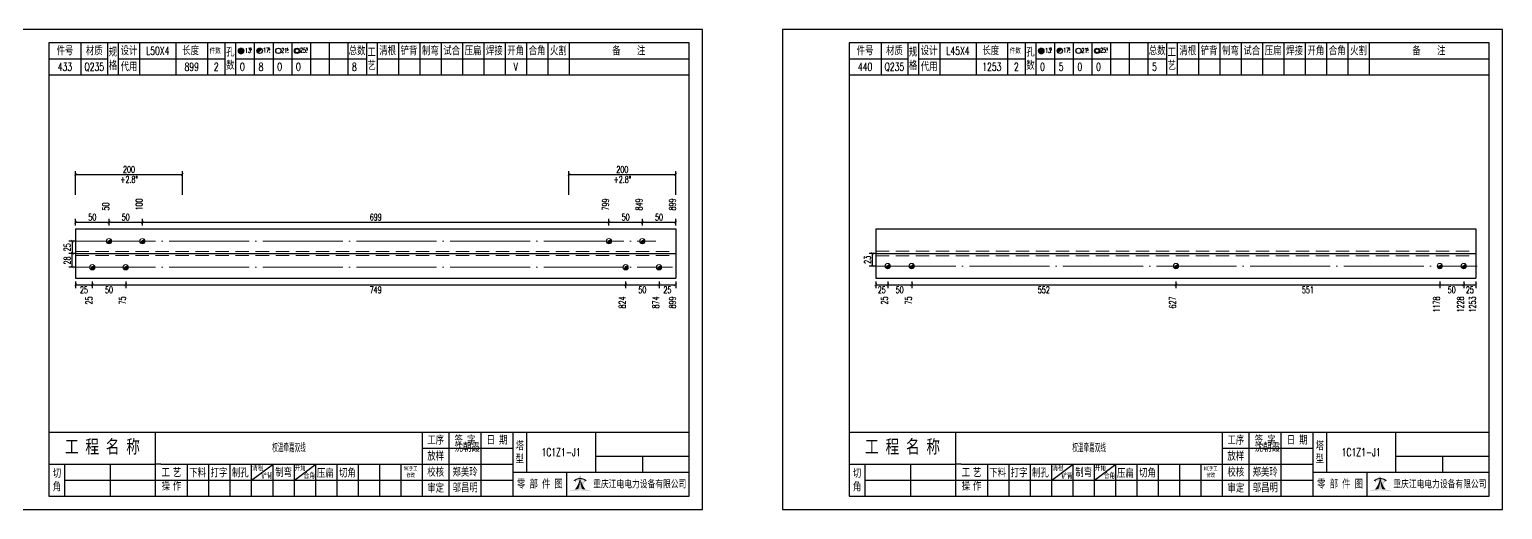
# Model space of a CAD drawing. Header units: millimetres. Extents: x -524 to 9570, y -2481 to 180.
# Drawn here: x 7518 to 8070, y -1800 to -1620 of the extents above; entities that cross this region are included whole.
import ezdxf
from ezdxf.enums import TextEntityAlignment as Align

# ---------------------------------------------------------------- set-up
doc = ezdxf.new("R2010")
doc.units = ezdxf.units.MM
doc.header["$LTSCALE"] = 20
doc.header["$PDMODE"] = 1
doc.linetypes.add('DASHDOT2X', pattern=[1.75, 1.5, -0.125, 0, -0.125])
doc.linetypes.add('HIDDEN', pattern=[0.375, 0.25, -0.125])
for name, color, linetype, lineweight in [('1', 7, 'Continuous', 25), ('11', 1, 'Continuous', 13), ('2', 1, 'HIDDEN', 13), ('5', 7, 'Continuous', 13), ('7', 3, 'DASHDOT2X', 13)]:
    doc.layers.add(name, color=color, linetype=linetype, lineweight=lineweight)
doc.styles.get("Standard").update_dxf_attribs({"font": 'simplex', "width": 0.7, "bigfont": 'gbhzfs.shx'})
doc.styles.add('SYMBOL_TXT', font='txt.shx', dxfattribs={"width": 0.6})
doc.styles.add('TITLE_TXT', font='simplex.shx', dxfattribs={"width": 0.75, "height": 2.5, "bigfont": 'gbhzfs.shx'})
doc.dimstyles.new('dimStyle4', dxfattribs={"dimtxt": 2.5, "dimasz": 1, "dimexe": 1.25, "dimexo": 0, "dimgap": 0.63, "dimtad": 2, "dimzin": 0, "dimdsep": 46, "dimtxsty": 'standard', "dimblk": 'ARCHTICK', "dimblk1": 'ARCHTICK', "dimblk2": 'ARCHTICK', "dimcen": 0.09, "dimadec": 0, "dimazin": 0, "dimtfac": 1, "dimtdec": 1, "dimtix": 1, "dimtmove": 2, "dimatfit": 3, "dimfxl": 0, "dimtolj": 1, "dimtzin": 0, "dimarcsym": 0})
doc.dimstyles.get("Standard").update_dxf_attribs({"dimtxt": 2.5, "dimasz": 1, "dimexe": 1.25, "dimexo": 0, "dimgap": 0.63, "dimtad": 1, "dimzin": 0, "dimdsep": 46, "dimtxsty": 'standard', "dimblk": 'ARCHTICK', "dimblk1": 'ARCHTICK', "dimblk2": 'ARCHTICK', "dimcen": 0.09, "dimadec": 0, "dimazin": 0, "dimtfac": 1, "dimtdec": 1, "dimtix": 1, "dimtmove": 2, "dimatfit": 3, "dimfxl": 0, "dimtolj": 1, "dimtzin": 0, "dimarcsym": 0})
pattern_1 = [(0, (-3, 0), (0, 0.0125), [])]

# ---------------------------------------------------------------- blocks, each defined once
blk = doc.blocks.new('M12_HOLE')
h = blk.add_hatch()
h.set_pattern_fill('LINE', scale=0.1, style=0)
h.set_pattern_definition(pattern_1)
h.paths.add_polyline_path([(-5, 0, 1), (-1, 0, 1)])
at = {"color": 7}
blk.add_circle((-3, 0), 2, dxfattribs=at)
at = {"color": 7, "attachment_point": 1, "style": 'SYMBOL_TXT'}
for s, insert, char_height, width in [('13\\f??|b0|i0|c0|p54;.', (-0.1170648347537053, 2.110404609075999), 3.5, 5.707453662650948), ('5', (3.739322910876695, 2.264550918150206), 1.8, 2.930899999712656)]:
    blk.add_mtext(s, dxfattribs=dict(at, insert=insert, char_height=char_height, width=width))
blk = doc.blocks.new('M16_HOLE')
h = blk.add_hatch()
h.set_pattern_fill('LINE', scale=0.1, style=0)
h.set_pattern_definition(pattern_1)
h.paths.add_polyline_path([(-1.585786437626905, 1.414213562373095, 0.668178637919299), (-5, 0, 0.198912367379658), (-4.414213562373095, -1.414213562373095)])
at = {"color": 7}
blk.add_circle((-3, 0), 2, dxfattribs=at)
at = {"color": 7, "attachment_point": 1, "style": 'SYMBOL_TXT'}
for s, insert, char_height, width in [('17.', (-0.443935574240129, 2.13042063441452), 3.5, 6.3164), ('5', (3.564570640825252, 2.25180437378188), 1.8, 1.822)]:
    blk.add_mtext(s, dxfattribs=dict(at, insert=insert, char_height=char_height, width=width))
blk = doc.blocks.new('M20_HOLE')
at = {"color": 7}
blk.add_circle((-3, 0), 2, dxfattribs=at)
at = {"color": 7, "attachment_point": 1, "style": 'SYMBOL_TXT'}
for s, insert, char_height, width in [('21.', (-0.6868754558352066, 2.009036737063269), 3.5, 6.0735), ('5', (3.321630759230175, 2.009036737063269), 1.8, 1.4576)]:
    blk.add_mtext(s, dxfattribs=dict(at, insert=insert, char_height=char_height, width=width))
blk = doc.blocks.new('M24_HOLE')
at = {"color": 7}
for radius in [2, 1.5]:
    blk.add_circle((-3, 0), radius, dxfattribs=at)
at = {"color": 7, "attachment_point": 1, "style": 'SYMBOL_TXT'}
for s, insert, char_height, width in [('25.', (-0.6868754558352066, 2.13042063441452), 3.5, 2.4294), ('5', (3.928980201610216, 2.25180437378188), 1.8, 1.9435)]:
    blk.add_mtext(s, dxfattribs=dict(at, insert=insert, char_height=char_height, width=width))
blk = doc.blocks.new('A$C1E394B87')
for p, q in [((270, 180), (0, 180)), ((0, 180), (0, 0)), ((270, 0), (270, 180)), ((0, 0), (270, 0))]:
    blk.add_line(p, q)
blk = doc.blocks.new('JgCard')
h = blk.add_hatch(color=256)
edge = h.paths.add_edge_path()
edge.add_arc((223.8016524729837, -21.84717885384339), 29.00860721842082, 79.81716678233735, 89.27812697573944)
edge.add_arc((224.5325955616654, -21.84717885384339), 29.00860721842082, 90.72187302426055, 100.1828332176626)
edge.add_arc((224.0279874541857, -3.830853464385541), 11.50536553551401, 89.30709440376557, 113.6959925615352, ccw=False)
edge.add_arc((224.3062605804644, -3.830853464385541), 11.50536553551401, 66.30400743846491, 90.69290559623443, ccw=False)
edge = h.paths.add_edge_path()
edge.add_arc((233.0302112674253, 13.18449056462987), 8.873034629199061, 191.5208225546964, 219.6965150385776)
edge.add_arc((215.3040367672247, 13.18449056462987), 8.873034629199061, 320.3034849614224, 348.4791774453036)
edge.add_arc((214.0326012329333, 11.43447699248611), 10.13453382683302, 338.1301204334909, 359.9154198731663)
edge.add_arc((234.3016468017167, 11.43447699248611), 10.13453382683302, 180.0845801266699, 201.8698795665091)
edge.add_line((225.937925765641, 10.90576856469295), (225.6552856147136, 10.35609493506945))
edge.add_arc((224.1679533083088, 7.853493107532699), 3.957321353349253, 91.41975307934291, 127.4827228769255)
edge.add_arc((215.3040367672247, 13.18449056462987), 8.873034629199061, 351.0860103832611, 357.2867084751834)
edge.add_line((222.396322269009, 10.90576856469295), (222.6789624199364, 10.35609493506945))
edge.add_line((222.6789624199364, 10.35609493506945), (221.7697188924139, 10.86032854938844))
edge.add_line((225.6552856147136, 10.35609493506945), (226.5654915637542, 10.86086227359522))
edge.add_arc((224.2330238305049, 7.883670059543192), 3.536460377387214, 93.80567765797379, 121.2894356209631)
edge.add_arc((224.1012242041452, 7.883670059543192), 3.536460377387214, 58.7105643790368, 86.1943223420262)
edge.add_arc((224.1679533083088, 7.853493107532699), 3.957321353349253, 52.53023982105776, 88.60436076552203)
edge.add_arc((233.0302112674253, 13.18449056462987), 8.873034629199061, 182.7132915248167, 188.9137221835162)
edge.add_line((224.1671240173246, 11.44943760304955), (224.1671240173246, 11.41951638194644))
blk.add_hatch(color=256).paths.add_polyline_path([(224.1671240173246, 11.41951638190653, 0.09534363958971465), (224.8964730213393, 7.65936347788454, -0.02857973389665951), (226.2029576453306, 7.517096850535836, -0.1235627947319866), (224.3359488967444, 11.41233217421416, -0.1204986991669159), (225.937925765641, 10.90576856469295), (225.6552856147136, 10.35609493506945), (226.5654915637542, 10.86086227359522, 0.5402417223769541), (226.575360567148, 10.99431825130466, 0.158715983985349), (224.2643381876442, 11.80964050730302, -0.02706108524003999), (224.1671240173246, 12.76445731824299, -0.02706225299216489), (224.0699034296731, 11.80959959181416, 0.1586661026302013), (221.7598355252794, 10.99377351487396, 0.5401762534625951), (221.7697205382283, 10.86032763670437, -5.881062471050359e-06), (221.7697188924139, 10.86032854938844), (222.6789624199364, 10.35609493506945), (222.396322269009, 10.90576856469295, -0.1204986991669226), (223.9982991379056, 11.41233217421416, -0.1235627947319868), (222.1312903893195, 7.517096850535836, -0.0285797338966575), (223.4377750133108, 7.65936347788454, 0.09534363958971454)])
for p, q in [((265, 175), (25, 175)), ((25, 175), (25, 5)), ((37, 175), (37, 163)), ((47, 175), (47, 163)), ((51, 175), (51, 163)), ((59, 175), (59, 163)), ((72.61005959575064, 175), (72.61005959575061, 163)), ((84.43573710762382, 175), (84.43573710762382, 163)), ((91, 175), (91, 163)), ((95, 175), (95, 163)), ((102, 175), (102, 163)), ((109, 175), (109, 163)), ((116, 175), (116, 163)), ((123, 175), (123, 163)), ((130, 175), (130, 163)), ((137, 175), (137, 163)), ((144, 175), (144, 163)), ((148, 175), (148, 163)), ((156, 175), (156, 163)), ((164, 175), (164, 163)), ((172, 175), (172, 163)), ((180, 175), (180, 163)), ((188, 175), (188, 163)), ((196, 175), (196, 163)), ((204, 175), (204, 163)), ((212, 175), (212, 163)), ((220, 175), (220, 163)), ((265, 5), (265, 175)), ((25, 169), (47, 169)), ((51, 168.9999999999999), (91, 168.9999999999999)), ((95, 168.9999999999999), (144, 168.9999999999999)), ((148, 169), (265, 169)), ((25, 163), (265, 163)), ((25, 29), (265, 29)), ((65, 17), (65, 29)), ((165, 5), (165, 29)), ((175, 5), (175, 29)), ((187, 5), (187, 29)), ((199, 5), (199, 29)), ((204, 29), (204, 14)), ((230, 14), (230, 29)), ((165, 23), (199, 23)), ((25, 17), (65, 17)), ((31, 5), (31, 17)), ((48, 17), (48, 5)), ((65, 5), (65, 17)), ((67, 17), (65, 17)), ((67, 17), (165, 17)), ((77, 5), (77, 17)), ((85, 5), (85, 17)), ((93, 5), (93, 17)), ((101, 5), (101, 17)), ((101, 11), (109, 17)), ((109, 5), (109, 17)), ((117, 5), (117, 17)), ((117, 11), (125, 17)), ((125, 5), (125, 17)), ((133, 5), (133, 17)), ((141, 5), (141, 17)), ((149, 5), (149, 17)), ((157, 5), (157, 17)), ((165, 17), (199, 17)), ((230, 20), (265, 20)), ((247.5, 20), (247.5, 14)), ((199, 14), (265, 14)), ((219.0802760739607, 14), (219.0802760739607, 5)), ((31, 11), (65, 11)), ((65, 11), (165, 11)), ((165, 11), (199, 11)), ((25, 5), (265, 5))]:
    blk.add_line(p, q)
blk.add_lwpolyline([(96.0334779468642, 171.9855941999696, -1), (98.0334779468642, 171.9855941999696, -1)], format="xyb", close=True)
for p in [(65.8050297978753, 166), (145, 96)]:
    blk.add_point(p)
blk.add_blockref('A$C1E394B87', (0, 0))
at = {"xscale": 0.5, "yscale": 0.5, "zscale": 0.5}
for name, p in [('M12_HOLE', (98.5334779468642, 171.9855941999696)), ('M16_HOLE', (105.5, 171.9999999999999)), ('M20_HOLE', (112.5, 171.9999999999999)), ('M24_HOLE', (119.5, 171.9999999999999))]:
    blk.add_blockref(name, p, dxfattribs=at)
at = {"attachment_point": 5, "style": 'TITLE_TXT'}
for s, insert, char_height, width in [('{\\fSimHei|b0|i0|c134|p2;件号}', (31, 172), 3, 15), ('{\\fSimHei|b0|i0|c134|p2;材质}', (42, 172), 3, 8), ('{\\fSimHei|b0|i0|c134|p2;规格}', (49, 169), 3, 4), ('{\\fSimHei|b0|i0|c134|p2;设计}', (55, 171.9999999999999), 3, 8.000000000000014), ('{\\fSimHei|b0|i0|c134|p2;长度}', (78.11684221050325, 172.0531705390044), 3, 8), ('{\\fSimHei|b0|i0|c134|p2;件数}', (87.3041250533895, 171.9999999999999), 2, 8.8244), ('{\\fSimHei|b0|i0|c134|p2;孔数}', (93, 169), 3, 4), ('{\\fSimHei|b0|i0|c134|p2;总数}', (140.5, 171.9999999999999), 3, 7), ('{\\fSimHei|b0|i0|c134|p2;工\\P艺}', (146, 169), 3, 4), ('{\\fSimHei|b0|i0|c134|p2;清根}', (152, 172), 3, 8), ('{\\fSimHei|b0|i0|c134|p2;铲背}', (160, 172), 3, 8), ('{\\fSimHei|b0|i0|c134|p2;制弯}', (168, 172), 3, 8.000000000000028), ('{\\fSimHei|b0|i0|c134|p2;试合}', (176, 172), 3, 8), ('{\\fSimHei|b0|i0|c134|p2;压扁}', (184, 172), 3, 8), ('{\\fSimHei|b0|i0|c134|p2;焊接}', (192, 172), 3, 8), ('{\\fSimHei|b0|i0|c134|p2;开角}', (200, 172), 3, 8.000000000000057), ('{\\fSimHei|b0|i0|c134|p2;合角}', (208, 172), 3, 8), ('{\\fSimHei|b0|i0|c134|p2;火割}', (216, 172), 3, 8), ('{\\fSimHei|b0|i0|c134|p2;备    注}', (242.3967818627186, 171.9765054582008), 3, 22), ('{\\fSimHei|b0|i0|c134|p2;代用}', (55, 166), 3, 8), ('{\\fSimHei|b0|i0|c134|p2;工序}', (170, 26), 3, 10), ('{\\fSimHei|b0|i0|c134|p2;签 字}', (181, 26), 3, 12), ('{\\fSimHei|b0|i0|c134|p2;日 期}', (193, 26), 3, 12), ('{\\fSimHei|b0|i0|c134|p2;工 程 名 称}', (45.04268864723963, 23.33842704880232), 5, 47.33333333333334), ('{\\fSimHei|b0|i0|c134|p2;放样}', (170, 20), 3, 10), ('{\\fSimHei|b0|i0|c134|p2;^I沈朝霞}', (181.0520504248258, 23.27747906449889), 3, 12), ('{\\fSimHei|b0|i0|c134|p2;塔\\P型}', (201.5, 21.5), 3, 5.000000000000028), ('{\\fSimHei|b0|i0|c134|p2;清根}', (103.3080888185272, 15.56254542211099), 2, 8), ('{\\fSimHei|b0|i0|c134|p2;开角}', (119.2123351337376, 15.54156681030855), 2, 8.000000000000057), ('{\\fSimHei|b0|i0|c134|p2;切\\P角}', (28, 11), 3, 6.000000000000004), ('{\\fSimHei|b0|i0|c134|p2;工\\P操}', (68.78408056366106, 11.29930144135182), 3, 6.000000000000004), ('{\\fSimHei|b0|i0|c134|p2;艺\\P作}', (73.01340619218274, 11.29930144135182), 3, 6.000000000000004), ('{\\fSimHei|b0|i0|c134|p2;下料}', (80.74376492044746, 13.75191016783555), 3, 8), ('{\\fSimHei|b0|i0|c134|p2;打字}', (88.74376492044746, 13.75191016783555), 3, 8), ('{\\fSimHei|b0|i0|c134|p2;制孔}', (96.74376492044746, 13.75191016783555), 3, 8.000000000000028), ('{\\fSimHei|b0|i0|c134|p2;铲背}', (106.6982872637203, 12.58010217278223), 2, 8), ('{\\fSimHei|b0|i0|c134|p2;制弯}', (112.9524832210667, 13.86807755023182), 3, 8.000000000000028), ('{\\fSimHei|b0|i0|c134|p2;合角}', (122.601153766583, 12.67610618408509), 2, 8), ('{\\fSimHei|b0|i0|c134|p2;压扁}', (128.5896913500159, 13.56672241423536), 3, 8), ('{\\fSimHei|b0|i0|c134|p2;切角}', (136.8970089545677, 13.6938446517654), 3, 8), ('{\\fSimHei|b0|i0|c134|p2;NC手工修改}', (160.6311373906198, 14.05820252967675), 1.5, 6.204069777279955), ('{\\fSimHei|b0|i0|c134|p2;校核}', (170, 14), 3, 10.00000000000003), ('{\\fSimHei|b0|i0|c134|p2;郑美玲}', (181, 14), 3, 12), ('{\\fSimHei|b0|i0|c134|p2;零 部 件 图}', (209.0827348158753, 9.5), 3, 30.76131175444226), ('{\\fSimHei|b0|i0|c134|p2;重庆江电电力设备有限公司}', (246.5086378857131, 9.475432444103376), 2.772000000000001, 63.29400000000002), ('{\\fSimHei|b0|i0|c134|p2;审定}', (170, 8), 3, 10), ('{\\fSimHei|b0|i0|c134|p2;邬昌明}', (181.0428184060297, 8.12303372435349), 3, 12)]:
    blk.add_mtext(s, dxfattribs=dict(at, insert=insert, char_height=char_height, width=width))
blk = doc.blocks.new('M16')
for p, q in [((-0.7071067811865476, -0.7071067811865476), (0.7071067811865475, 0.7071067811865475)), ((-0.4, 4.898425415289509e-17), (0.4, 0)), ((2.449212707644755e-17, 0.4), (0, -0.4))]:
    blk.add_line(p, q)
blk.add_circle((0, 0), 1)
for centre, radius, end in [((0, 0), 0.8, 45.00000000000001), ((0, 0), 0.6, 45.00000000000001), ((0, 0), 0.4, 45.00000000000001), ((-5.551115123125783e-17, -5.551115123125783e-17), 0.2, 45)]:
    blk.add_arc(centre, radius, 225, end)
blk = doc.blocks.new('_ArchTick')
at = {"color": 0, "linetype": 'ByBlock', "const_width": 0.15}
blk.add_lwpolyline([(-0.5, -0.5), (0.5, 0.5)], dxfattribs=at)
blk = doc.blocks.new('*D1335')
at = {"layer": '11', "color": 0, "lineweight": -2}
for p, q in [((7535.000049719281, -1714.500010983899), (7535.000049719281, -1717.000010983899)), ((7535.000049719281, -1715.750010983899), (7541.256816356083, -1715.750010983899)), ((7541.256816356083, -1714.500010983899), (7541.256816356083, -1717.000010983899))]:
    blk.add_line(p, q, dxfattribs=at)
at = {"layer": 'Defpoints', "color": 0}
for p in [(7535.000049719281, -1714.500010983899), (7541.256816356083, -1714.500010983899), (7541.256816356083, -1715.750010983899)]:
    blk.add_point(p, dxfattribs=at)
at = {"layer": '11', "color": 0, "lineweight": -2, "rotation": 180}
blk.add_blockref('_ArchTick', (7535.000049719281, -1715.750010983899), dxfattribs=at)
at = {"layer": '11', "color": 0, "lineweight": -2}
blk.add_blockref('_ArchTick', (7541.256816356083, -1715.750010983899), dxfattribs=at)
at = {"layer": '11', "color": 0, "insert": (7538.128433037682, -1717.630010983899), "char_height": 2.5, "attachment_point": 5}
blk.add_mtext('\\A1;25', dxfattribs=at)
blk = doc.blocks.new('*D1336')
at = {"layer": '11', "color": 0, "lineweight": -2}
for p, q in [((7541.256816356083, -1714.500010983899), (7541.256816356083, -1717.000010983899)), ((7541.256816356083, -1715.750010983899), (7553.770349629682, -1715.750010983899)), ((7553.770349629682, -1714.500010983899), (7553.770349629682, -1717.000010983899))]:
    blk.add_line(p, q, dxfattribs=at)
at = {"layer": 'Defpoints', "color": 0}
for p in [(7541.256816356083, -1714.500010983899), (7553.770349629682, -1714.500010983899), (7553.770349629682, -1715.750010983899)]:
    blk.add_point(p, dxfattribs=at)
at = {"layer": '11', "color": 0, "lineweight": -2, "rotation": 180}
blk.add_blockref('_ArchTick', (7541.256816356083, -1715.750010983899), dxfattribs=at)
at = {"layer": '11', "color": 0, "lineweight": -2}
blk.add_blockref('_ArchTick', (7553.770349629682, -1715.750010983899), dxfattribs=at)
at = {"layer": '11', "color": 0, "insert": (7547.513582992882, -1717.630010983899), "char_height": 2.5, "attachment_point": 5}
blk.add_mtext('\\A1;50', dxfattribs=at)
blk = doc.blocks.new('*D1337')
at = {"layer": '11', "color": 0, "lineweight": -2}
for p, q in [((7553.770349629682, -1714.500010983899), (7553.770349629682, -1717.000010983899)), ((7553.770349629682, -1715.750010983899), (7741.223078068215, -1715.750010983899)), ((7741.223078068215, -1714.500010983899), (7741.223078068215, -1717.000010983899))]:
    blk.add_line(p, q, dxfattribs=at)
at = {"layer": 'Defpoints', "color": 0}
for p in [(7553.770349629682, -1714.500010983899), (7741.223078068215, -1714.500010983899), (7741.223078068215, -1715.750010983899)]:
    blk.add_point(p, dxfattribs=at)
at = {"layer": '11', "color": 0, "lineweight": -2, "rotation": 180}
blk.add_blockref('_ArchTick', (7553.770349629682, -1715.750010983899), dxfattribs=at)
at = {"layer": '11', "color": 0, "lineweight": -2}
blk.add_blockref('_ArchTick', (7741.223078068215, -1715.750010983899), dxfattribs=at)
at = {"layer": '11', "color": 0, "insert": (7647.496713848948, -1717.630010983899), "char_height": 2.5, "attachment_point": 5}
blk.add_mtext('\\A1;749', dxfattribs=at)
blk = doc.blocks.new('*D1338')
at = {"layer": '11', "color": 0, "lineweight": -2}
for p, q in [((7741.223078068215, -1714.500010983899), (7741.223078068215, -1717.000010983899)), ((7741.223078068215, -1715.750010983899), (7753.736611341814, -1715.750010983899)), ((7753.736611341814, -1714.500010983899), (7753.736611341814, -1717.000010983899))]:
    blk.add_line(p, q, dxfattribs=at)
at = {"layer": 'Defpoints', "color": 0}
for p in [(7741.223078068215, -1714.500010983899), (7753.736611341814, -1714.500010983899), (7753.736611341814, -1715.750010983899)]:
    blk.add_point(p, dxfattribs=at)
at = {"layer": '11', "color": 0, "lineweight": -2, "rotation": 180}
blk.add_blockref('_ArchTick', (7741.223078068215, -1715.750010983899), dxfattribs=at)
at = {"layer": '11', "color": 0, "lineweight": -2}
blk.add_blockref('_ArchTick', (7753.736611341814, -1715.750010983899), dxfattribs=at)
at = {"layer": '11', "color": 0, "insert": (7747.479844705014, -1717.630010983899), "char_height": 2.5, "attachment_point": 5}
blk.add_mtext('\\A1;50', dxfattribs=at)
blk = doc.blocks.new('*D1339')
at = {"layer": '11', "color": 0, "lineweight": -2}
for p, q in [((7753.736611341814, -1714.500010983899), (7753.736611341814, -1717.000010983899)), ((7753.736611341814, -1715.750010983899), (7760.000049719281, -1715.750010983899)), ((7760.000049719281, -1714.500010983899), (7760.000049719281, -1717.000010983899))]:
    blk.add_line(p, q, dxfattribs=at)
at = {"layer": 'Defpoints', "color": 0}
for p in [(7753.736611341814, -1714.500010983899), (7760.000049719281, -1714.500010983899), (7760.000049719281, -1715.750010983899)]:
    blk.add_point(p, dxfattribs=at)
at = {"layer": '11', "color": 0, "lineweight": -2, "rotation": 180}
blk.add_blockref('_ArchTick', (7753.736611341814, -1715.750010983899), dxfattribs=at)
at = {"layer": '11', "color": 0, "lineweight": -2}
blk.add_blockref('_ArchTick', (7760.000049719281, -1715.750010983899), dxfattribs=at)
at = {"layer": '11', "color": 0, "insert": (7756.868330530548, -1717.630010983899), "char_height": 2.5, "attachment_point": 5}
blk.add_mtext('\\A1;25', dxfattribs=at)
blk = doc.blocks.new('*D1346')
at = {"layer": '1', "color": 0, "lineweight": -2}
for p, q in [((7534.750049719281, -1699.375010983899), (7532.500049719281, -1699.375010983899)), ((7533.750049719281, -1699.375010983899), (7533.750049719281, -1704.000010983899)), ((7534.750049719281, -1704.000010983899), (7532.500049719281, -1704.000010983899))]:
    blk.add_line(p, q, dxfattribs=at)
at = {"layer": 'Defpoints', "color": 0}
for p in [(7534.750049719281, -1699.375010983899), (7533.750049719281, -1704.000010983899), (7534.750049719281, -1704.000010983899)]:
    blk.add_point(p, dxfattribs=at)
at = {"layer": '1', "color": 0, "lineweight": -2}
for p, rotation in [((7533.750049719281, -1699.375010983899), 90), ((7533.750049719281, -1704.000010983899), 270)]:
    blk.add_blockref('_ArchTick', p, dxfattribs=dict(at, rotation=rotation))
at = {"layer": '1', "color": 0, "insert": (7531.870049719281, -1701.687510983898), "char_height": 2.5, "attachment_point": 5, "rotation": 90}
blk.add_mtext('\\A1;25', dxfattribs=at)
blk = doc.blocks.new('*D1349')
at = {"layer": '11', "color": 0, "lineweight": -2}
for p, q in [((7835.000049719281, -1714.500010983899), (7835.000049719281, -1717.000010983899)), ((7835.000049719281, -1715.750010983899), (7839.488272096205, -1715.750010983899)), ((7839.488272096205, -1714.500010983899), (7839.488272096205, -1717.000010983899))]:
    blk.add_line(p, q, dxfattribs=at)
at = {"layer": 'Defpoints', "color": 0}
for p in [(7835.000049719281, -1714.500010983899), (7839.488272096205, -1714.500010983899), (7839.488272096205, -1715.750010983899)]:
    blk.add_point(p, dxfattribs=at)
at = {"layer": '11', "color": 0, "lineweight": -2, "rotation": 180}
blk.add_blockref('_ArchTick', (7835.000049719281, -1715.750010983899), dxfattribs=at)
at = {"layer": '11', "color": 0, "lineweight": -2}
blk.add_blockref('_ArchTick', (7839.488272096205, -1715.750010983899), dxfattribs=at)
at = {"layer": '11', "color": 0, "insert": (7837.244160907743, -1717.630010983899), "char_height": 2.5, "attachment_point": 5}
blk.add_mtext('\\A1;25', dxfattribs=at)
blk = doc.blocks.new('*D1350')
at = {"layer": '11', "color": 0, "lineweight": -2}
for p, q in [((7839.488272096205, -1714.500010983899), (7839.488272096205, -1717.000010983899)), ((7839.488272096205, -1715.750010983899), (7848.464716850056, -1715.750010983899)), ((7848.464716850056, -1714.500010983899), (7848.464716850056, -1717.000010983899))]:
    blk.add_line(p, q, dxfattribs=at)
at = {"layer": 'Defpoints', "color": 0}
for p in [(7839.488272096205, -1714.500010983899), (7848.464716850056, -1714.500010983899), (7848.464716850056, -1715.750010983899)]:
    blk.add_point(p, dxfattribs=at)
at = {"layer": '11', "color": 0, "lineweight": -2, "rotation": 180}
blk.add_blockref('_ArchTick', (7839.488272096205, -1715.750010983899), dxfattribs=at)
at = {"layer": '11', "color": 0, "lineweight": -2}
blk.add_blockref('_ArchTick', (7848.464716850056, -1715.750010983899), dxfattribs=at)
at = {"layer": '11', "color": 0, "insert": (7843.976494473131, -1717.630010983899), "char_height": 2.5, "attachment_point": 5}
blk.add_mtext('\\A1;50', dxfattribs=at)
blk = doc.blocks.new('*D1351')
at = {"layer": '11', "color": 0, "lineweight": -2}
for p, q in [((7848.464716850056, -1714.500010983899), (7848.464716850056, -1717.000010983899)), ((7848.464716850056, -1715.750010983899), (7947.564666932562, -1715.750010983899)), ((7947.564666932562, -1714.500010983899), (7947.564666932562, -1717.000010983899))]:
    blk.add_line(p, q, dxfattribs=at)
at = {"layer": 'Defpoints', "color": 0}
for p in [(7848.464716850056, -1714.500010983899), (7947.564666932562, -1714.500010983899), (7947.564666932562, -1715.750010983899)]:
    blk.add_point(p, dxfattribs=at)
at = {"layer": '11', "color": 0, "lineweight": -2, "rotation": 180}
blk.add_blockref('_ArchTick', (7848.464716850056, -1715.750010983899), dxfattribs=at)
at = {"layer": '11', "color": 0, "lineweight": -2}
blk.add_blockref('_ArchTick', (7947.564666932562, -1715.750010983899), dxfattribs=at)
at = {"layer": '11', "color": 0, "insert": (7898.014691891309, -1717.630010983899), "char_height": 2.5, "attachment_point": 5}
blk.add_mtext('\\A1;552', dxfattribs=at)
blk = doc.blocks.new('*D1352')
at = {"layer": '11', "color": 0, "lineweight": -2}
for p, q in [((7947.564666932562, -1714.500010983899), (7947.564666932562, -1717.000010983899)), ((7947.564666932562, -1715.750010983899), (8046.485088119989, -1715.750010983899)), ((8046.485088119989, -1714.500010983899), (8046.485088119989, -1717.000010983899))]:
    blk.add_line(p, q, dxfattribs=at)
at = {"layer": 'Defpoints', "color": 0}
for p in [(7947.564666932562, -1714.500010983899), (8046.485088119989, -1714.500010983899), (8046.485088119989, -1715.750010983899)]:
    blk.add_point(p, dxfattribs=at)
at = {"layer": '11', "color": 0, "lineweight": -2, "rotation": 180}
blk.add_blockref('_ArchTick', (7947.564666932562, -1715.750010983899), dxfattribs=at)
at = {"layer": '11', "color": 0, "lineweight": -2}
blk.add_blockref('_ArchTick', (8046.485088119989, -1715.750010983899), dxfattribs=at)
at = {"layer": '11', "color": 0, "insert": (7997.024877526275, -1717.630010983899), "char_height": 2.5, "attachment_point": 5}
blk.add_mtext('\\A1;551', dxfattribs=at)
blk = doc.blocks.new('*D1353')
at = {"layer": '11', "color": 0, "lineweight": -2}
for p, q in [((8046.485088119989, -1714.500010983899), (8046.485088119989, -1717.000010983899)), ((8046.485088119989, -1715.750010983899), (8055.46153287384, -1715.750010983899)), ((8055.46153287384, -1714.500010983899), (8055.46153287384, -1717.000010983899))]:
    blk.add_line(p, q, dxfattribs=at)
at = {"layer": 'Defpoints', "color": 0}
for p in [(8046.485088119989, -1714.500010983899), (8055.46153287384, -1714.500010983899), (8055.46153287384, -1715.750010983899)]:
    blk.add_point(p, dxfattribs=at)
at = {"layer": '11', "color": 0, "lineweight": -2, "rotation": 180}
blk.add_blockref('_ArchTick', (8046.485088119989, -1715.750010983899), dxfattribs=at)
at = {"layer": '11', "color": 0, "lineweight": -2}
blk.add_blockref('_ArchTick', (8055.46153287384, -1715.750010983899), dxfattribs=at)
at = {"layer": '11', "color": 0, "insert": (8050.973310496915, -1717.630010983899), "char_height": 2.5, "attachment_point": 5}
blk.add_mtext('\\A1;50', dxfattribs=at)
blk = doc.blocks.new('*D1354')
at = {"layer": '11', "color": 0, "lineweight": -2}
for p, q in [((8055.46153287384, -1714.500010983899), (8055.46153287384, -1717.000010983899)), ((8055.46153287384, -1715.750010983899), (8060.000049719281, -1715.750010983899)), ((8060.000049719281, -1714.500010983899), (8060.000049719281, -1717.000010983899))]:
    blk.add_line(p, q, dxfattribs=at)
at = {"layer": 'Defpoints', "color": 0}
for p in [(8055.46153287384, -1714.500010983899), (8060.000049719281, -1714.500010983899), (8060.000049719281, -1715.750010983899)]:
    blk.add_point(p, dxfattribs=at)
at = {"layer": '11', "color": 0, "lineweight": -2, "rotation": 180}
blk.add_blockref('_ArchTick', (8055.46153287384, -1715.750010983899), dxfattribs=at)
at = {"layer": '11', "color": 0, "lineweight": -2}
blk.add_blockref('_ArchTick', (8060.000049719281, -1715.750010983899), dxfattribs=at)
at = {"layer": '11', "color": 0, "insert": (8057.730791296561, -1717.630010983899), "char_height": 2.5, "attachment_point": 5}
blk.add_mtext('\\A1;25', dxfattribs=at)

msp = doc.modelspace()

# ---------------------------------------------------------------- linework, layer by layer
at = {"layer": '1'}
for p, q in [((7535.000049719281, -1694.750010983899), (7535.000049719281, -1713.250010983899)), ((7535.000049719281, -1694.750010983899), (7760.000049719281, -1694.750010983899)), ((7760.000049719281, -1694.750010983899), (7760.000049719281, -1713.250010983899)), ((7835.000049719281, -1694.750010983899), (7835.000049719281, -1713.250010983899)), ((7835.000049719281, -1694.750010983899), (8060.000049719281, -1694.750010983899)), ((8060.000049719281, -1694.750010983899), (8060.000049719281, -1713.250010983899)), ((7535.000049719281, -1704.000010983899), (7760.000049719281, -1704.000010983899)), ((7835.000049719281, -1704.000010983899), (8060.000049719281, -1704.000010983899)), ((7535.000049719281, -1713.250010983899), (7760.000049719281, -1713.250010983899)), ((7835.000049719281, -1713.250010983899), (8060.000049719281, -1713.250010983899))]:
    msp.add_line(p, q, dxfattribs=at)
at = {"layer": '2'}
for p, q in [((7535.000049719281, -1703.260010983899), (7760.000049719281, -1703.260010983899)), ((7535.000049719281, -1704.740010983899), (7760.000049719281, -1704.740010983899)), ((7835.000049719281, -1703.177788761677), (8060.000049719281, -1703.177788761677)), ((7835.000049719281, -1704.822233206121), (8060.000049719281, -1704.822233206121))]:
    msp.add_line(p, q, dxfattribs=at)
at = {"layer": '7'}
for p, q in [((7535.000049719281, -1699.375010983899), (7752.479844705016, -1699.375010983899)), ((7535.000049719281, -1709.180010983899), (7758.736611341814, -1709.180010983899)), ((7835.000049719281, -1708.727788761677), (8060.46153287384, -1708.727788761677))]:
    msp.add_line(p, q, dxfattribs=at)

# ---------------------------------------------------------------- block references
at = {"layer": '1'}
for p in [(7500.000049719281, -1800.000010983899), (7800.000049719281, -1800.000010983899)]:
    msp.add_blockref('JgCard', p, dxfattribs=at)
at = {"layer": '5'}
for p in [(7547.51358299288, -1699.375010983899), (7560.027116266483, -1699.375010983899), (7734.966311431413, -1699.375010983899), (7747.479844705016, -1699.375010983899), (7541.256816356083, -1709.180010983899), (7553.770349629682, -1709.180010983899), (7741.223078068215, -1709.180010983899), (7753.736611341814, -1709.180010983899), (7839.488272096205, -1708.727788761677), (7848.464716850056, -1708.727788761677), (7947.564666932562, -1708.727788761677), (8046.485088119989, -1708.727788761677), (8055.46153287384, -1708.727788761677)]:
    msp.add_blockref('M16', p, dxfattribs=at)

# ---------------------------------------------------------------- texts
at = {"layer": '1', "width": 0.7}
for s, p in [('L50X4', (7565.805079517158, -1628.000010983899)), ('L45X4', (7865.805079517158, -1628.000010983899)), ('433', (7531.000049719281, -1634.000010983899)), ('Q235', (7542.000049719281, -1634.000010983899)), ('899', (7578.522948070968, -1634.000010983899)), ('2', (7587.717918273094, -1634.000010983899)), ('0', (7597.500049719281, -1634.000010983899)), ('8', (7604.500049719281, -1634.000010983899)), ('0', (7611.500049719281, -1634.000010983899)), ('0', (7618.500049719281, -1634.000010983899)), ('8', (7639.500049719281, -1634.000010983899)), ('V', (7700.000049719281, -1634.000010983899)), ('440', (7831.000049719281, -1634.000010983899)), ('Q235', (7842.000049719281, -1634.000010983899)), ('1253', (7878.522948070968, -1634.000010983899)), ('2', (7887.717918273094, -1634.000010983899)), ('0', (7897.500049719281, -1634.000010983899)), ('5', (7904.500049719281, -1634.000010983899)), ('0', (7911.500049719281, -1634.000010983899)), ('0', (7918.500049719281, -1634.000010983899)), ('5', (7939.500049719281, -1634.000010983899)), ('权温牵嘉双线', (7615.000049719281, -1777.000010983899)), ('1C1Z1-J1', (7717.000049719281, -1778.500010983899)), ('权温牵嘉双线', (7915.000049719281, -1777.000010983899)), ('1C1Z1-J1', (8017.000049719281, -1778.500010983899))]:
    msp.add_text(s, height=3, dxfattribs=at).set_placement(p, align=Align.MIDDLE_CENTER)
for p in [(7555.021702957041, -1675.000010983899), (7739.978396481521, -1675.000010983899)]:
    msp.add_text('+2.8°', height=2.5, dxfattribs=at).set_placement(p, align=Align.TOP_CENTER)
for s, p in [('100', (7560.027116266483, -1687.875010983899)), ('799', (7734.966311431413, -1687.875010983899)), ('849', (7747.479844705016, -1687.875010983899)), ('899', (7760.000049719281, -1687.875010983899)), ('50', (7547.51358299288, -1687.875010983899))]:
    msp.add_text(s, height=2.5, rotation=90, dxfattribs=at).set_placement(p)
for s, p in [('25', (7541.256816356083, -1720.125010983899)), ('75', (7553.770349629682, -1720.125010983899)), ('824', (7741.223078068215, -1720.125010983899)), ('874', (7753.736611341814, -1720.125010983899)), ('899', (7760.000049719281, -1720.125010983899)), ('25', (7839.488272096205, -1720.125010983899)), ('75', (7848.464716850056, -1720.125010983899)), ('627', (7947.564666932562, -1720.125010983899)), ('1178', (8046.485088119989, -1720.125010983899)), ('1228', (8055.46153287384, -1720.125010983899)), ('1253', (8060.000049719281, -1720.125010983899))]:
    msp.add_text(s, height=2.5, rotation=90, dxfattribs=at).set_placement(p, align=Align.RIGHT)

# ---------------------------------------------------------------- dimensions: what is measured, and where the dimension line sits
at = {"layer": '1'}
for base, p1, p2 in [((7575.043356194801, -1674.375010983899), (7535.000049719281, -1682.000010983899), (7575.043356194801, -1682.000010983899)), ((7760.000049719281, -1674.375010983899), (7719.956743243762, -1682.000010983899), (7760.000049719281, -1682.000010983899))]:
    msp.add_linear_dim(base=base, p1=p1, p2=p2, text='200', dimstyle='standard', override={"dimtxt": 2.5}, dxfattribs=at).render()
dim = msp.add_linear_dim(base=(7533.750049719281, -1704.000010983899), p1=(7534.750049719281, -1699.375010983899), p2=(7534.750049719281, -1704.000010983899), angle=90, text='25', dimstyle='standard', override={"dimtxt": 2.5}, dxfattribs=at)
dim.commit()
dim.dimension.update_dxf_attribs({"geometry": '*D1346', "text_midpoint": (7531.870049719281, -1701.687510983898)})
for base, p1, p2, text in [((7533.750049719281, -1704.000010983899), (7534.750049719281, -1709.180010983899), (7534.750049719281, -1704.000010983899), '28'), ((7833.750049719281, -1704.000010983899), (7834.750049719281, -1708.727788761677), (7834.750049719281, -1704.000010983899), '23')]:
    msp.add_linear_dim(base=base, p1=p1, p2=p2, angle=90, text=text, dimstyle='standard', override={"dimtxt": 2.5}, dxfattribs=at).render()
at = {"layer": '11'}
for base, p1, p2, text in [((7547.51358299288, -1692.250010983899), (7535.000049719281, -1693.500010983899), (7547.51358299288, -1693.500010983899), '50'), ((7560.027116266483, -1692.250010983899), (7547.51358299288, -1693.500010983899), (7560.027116266483, -1693.500010983899), '50'), ((7734.966311431413, -1692.250010983899), (7560.027116266483, -1693.500010983899), (7734.966311431413, -1693.500010983899), '699'), ((7747.479844705016, -1692.250010983899), (7734.966311431413, -1693.500010983899), (7747.479844705016, -1693.500010983899), '50'), ((7760.000049719281, -1692.250010983899), (7747.479844705016, -1693.500010983899), (7760.000049719281, -1693.500010983899), '50')]:
    msp.add_linear_dim(base=base, p1=p1, p2=p2, text=text, dimstyle='standard', override={"dimtxt": 2.5}, dxfattribs=at).render()
for base, p1, p2, text, picture, middle in [((7541.256816356083, -1715.750010983899), (7535.000049719281, -1714.500010983899), (7541.256816356083, -1714.500010983899), '25', '*D1335', (7538.128433037682, -1717.630010983899)), ((7553.770349629682, -1715.750010983899), (7541.256816356083, -1714.500010983899), (7553.770349629682, -1714.500010983899), '50', '*D1336', (7547.513582992882, -1717.630010983899)), ((7741.223078068215, -1715.750010983899), (7553.770349629682, -1714.500010983899), (7741.223078068215, -1714.500010983899), '749', '*D1337', (7647.496713848948, -1717.630010983899)), ((7753.736611341814, -1715.750010983899), (7741.223078068215, -1714.500010983899), (7753.736611341814, -1714.500010983899), '50', '*D1338', (7747.479844705014, -1717.630010983899)), ((7760.000049719281, -1715.750010983899), (7753.736611341814, -1714.500010983899), (7760.000049719281, -1714.500010983899), '25', '*D1339', (7756.868330530548, -1717.630010983899)), ((7839.488272096205, -1715.750010983899), (7835.000049719281, -1714.500010983899), (7839.488272096205, -1714.500010983899), '25', '*D1349', (7837.244160907743, -1717.630010983899)), ((7848.464716850056, -1715.750010983899), (7839.488272096205, -1714.500010983899), (7848.464716850056, -1714.500010983899), '50', '*D1350', (7843.976494473131, -1717.630010983899)), ((7947.564666932562, -1715.750010983899), (7848.464716850056, -1714.500010983899), (7947.564666932562, -1714.500010983899), '552', '*D1351', (7898.014691891309, -1717.630010983899)), ((8046.485088119989, -1715.750010983899), (7947.564666932562, -1714.500010983899), (8046.485088119989, -1714.500010983899), '551', '*D1352', (7997.024877526275, -1717.630010983899)), ((8055.46153287384, -1715.750010983899), (8046.485088119989, -1714.500010983899), (8055.46153287384, -1714.500010983899), '50', '*D1353', (8050.973310496915, -1717.630010983899)), ((8060.000049719281, -1715.750010983899), (8055.46153287384, -1714.500010983899), (8060.000049719281, -1714.500010983899), '25', '*D1354', (8057.730791296561, -1717.630010983899))]:
    dim = msp.add_linear_dim(base=base, p1=p1, p2=p2, text=text, dimstyle='dimStyle4', override={"dimtxt": 2.5}, dxfattribs=at)
    dim.commit()
    dim.dimension.update_dxf_attribs({"geometry": picture, "text_midpoint": middle})

doc.saveas('drawing.dxf')
